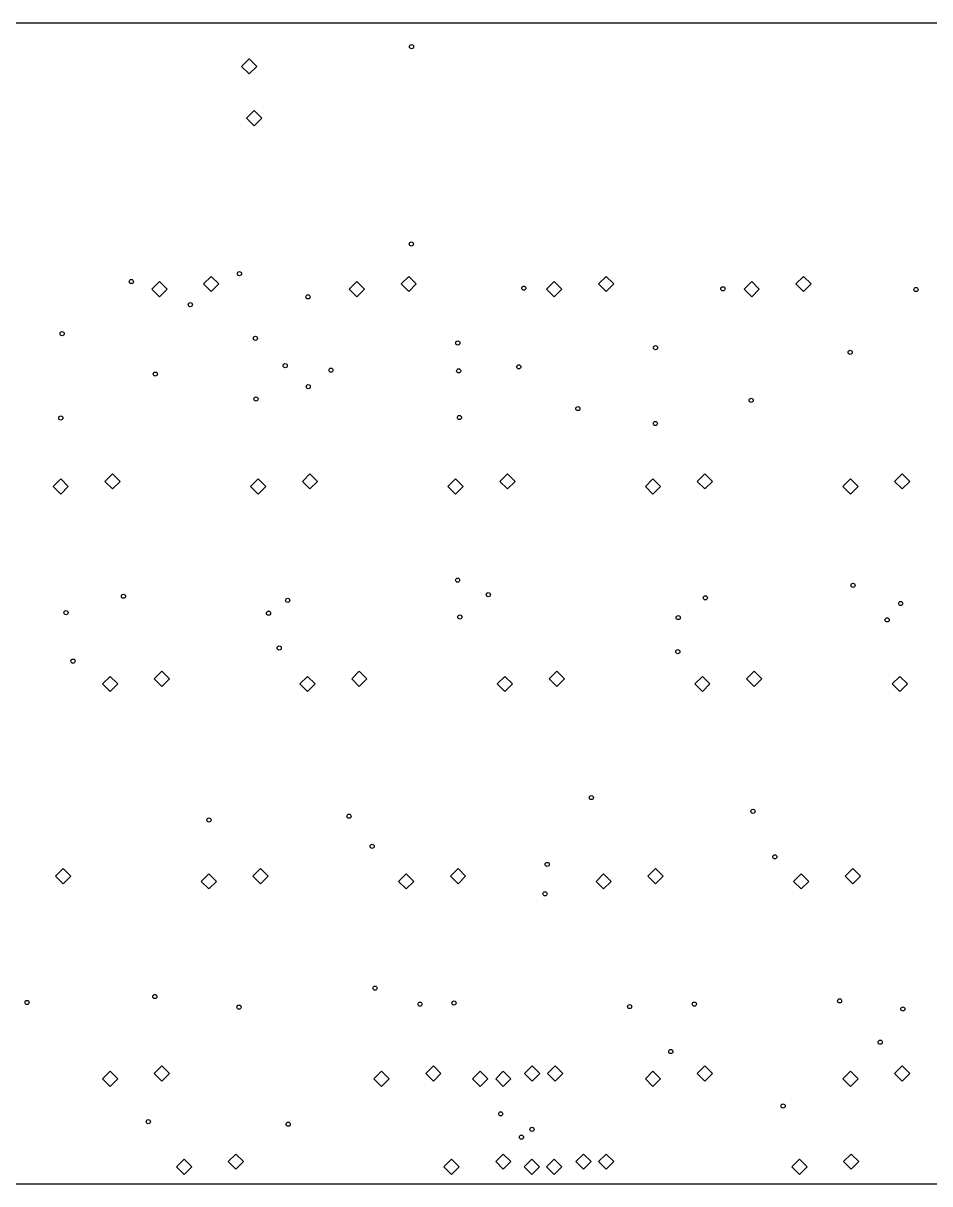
# Model space of a CAD drawing. Extents: x 0.1 to 14.8, y -5.9 to -0.7.
# Drawn here: x 3.659 to 7.102, y -5.157 to -0.748 of the extents above; entities that cross this region are included whole.
import ezdxf

# ---------------------------------------------------------------- set-up
doc = ezdxf.new("R2010")
doc.units = 0
doc.header["$MEASUREMENT"] = 0
doc.layers.add('BLACK', color=7, linetype='CONTINUOUS')

msp = doc.modelspace()

# ---------------------------------------------------------------- linework, layer by layer
at = {"layer": 'BLACK', "linetype": 'CONTINUOUS'}
for p, q in [((12.0866, -0.748031), (2.83465, -0.748031)), ((4.51654, -0.883071), (4.4876, -0.912008)), ((4.4876, -0.912008), (4.51654, -0.940945)), ((4.54547, -0.912008), (4.51654, -0.883071)), ((4.51654, -0.940945), (4.54547, -0.912008)), ((4.53622, -1.07992), (4.50728, -1.10886)), ((4.56516, -1.10886), (4.53622, -1.07992)), ((4.50728, -1.10886), (4.53622, -1.1378)), ((4.53622, -1.1378), (4.56516, -1.10886)), ((4.37283, -1.70984), (4.3439, -1.73878)), ((4.40177, -1.73878), (4.37283, -1.70984)), ((5.12283, -1.70984), (5.0939, -1.73878)), ((5.15177, -1.73878), (5.12283, -1.70984)), ((5.87283, -1.70984), (5.8439, -1.73878)), ((5.90177, -1.73878), (5.87283, -1.70984)), ((6.62283, -1.70984), (6.5939, -1.73878)), ((6.65177, -1.73878), (6.62283, -1.70984)), ((4.17598, -1.72953), (4.14705, -1.75846)), ((4.14705, -1.75846), (4.17598, -1.7874)), ((4.20492, -1.75846), (4.17598, -1.72953)), ((4.17598, -1.7874), (4.20492, -1.75846)), ((4.3439, -1.73878), (4.37283, -1.76772)), ((4.37283, -1.76772), (4.40177, -1.73878)), ((4.92598, -1.72953), (4.89705, -1.75846)), ((4.89705, -1.75846), (4.92598, -1.7874)), ((4.95492, -1.75846), (4.92598, -1.72953)), ((4.92598, -1.7874), (4.95492, -1.75846)), ((5.0939, -1.73878), (5.12283, -1.76772)), ((5.12283, -1.76772), (5.15177, -1.73878)), ((5.67598, -1.72953), (5.64705, -1.75846)), ((5.64705, -1.75846), (5.67598, -1.7874)), ((5.70492, -1.75846), (5.67598, -1.72953)), ((5.67598, -1.7874), (5.70492, -1.75846)), ((5.8439, -1.73878), (5.87283, -1.76772)), ((5.87283, -1.76772), (5.90177, -1.73878)), ((6.42598, -1.72953), (6.39705, -1.75846)), ((6.39705, -1.75846), (6.42598, -1.7874)), ((6.45492, -1.75846), (6.42598, -1.72953)), ((6.42598, -1.7874), (6.45492, -1.75846)), ((6.5939, -1.73878), (6.62283, -1.76772)), ((6.62283, -1.76772), (6.65177, -1.73878)), ((3.99783, -2.45984), (3.9689, -2.48878)), ((4.02677, -2.48878), (3.99783, -2.45984)), ((4.74783, -2.45984), (4.7189, -2.48878)), ((4.77677, -2.48878), (4.74783, -2.45984)), ((5.49783, -2.45984), (5.4689, -2.48878)), ((5.52677, -2.48878), (5.49783, -2.45984)), ((6.24783, -2.45984), (6.2189, -2.48878)), ((6.27677, -2.48878), (6.24783, -2.45984)), ((6.99783, -2.45984), (6.9689, -2.48878)), ((7.02677, -2.48878), (6.99783, -2.45984)), ((3.80098, -2.47953), (3.77205, -2.50846)), ((3.77205, -2.50846), (3.80098, -2.5374)), ((3.82992, -2.50846), (3.80098, -2.47953)), ((3.80098, -2.5374), (3.82992, -2.50846)), ((3.9689, -2.48878), (3.99783, -2.51772)), ((3.99783, -2.51772), (4.02677, -2.48878)), ((4.55098, -2.47953), (4.52205, -2.50846)), ((4.52205, -2.50846), (4.55098, -2.5374)), ((4.57992, -2.50846), (4.55098, -2.47953)), ((4.55098, -2.5374), (4.57992, -2.50846)), ((4.7189, -2.48878), (4.74783, -2.51772)), ((4.74783, -2.51772), (4.77677, -2.48878)), ((5.30098, -2.47953), (5.27205, -2.50846)), ((5.27205, -2.50846), (5.30098, -2.5374)), ((5.32992, -2.50846), (5.30098, -2.47953)), ((5.30098, -2.5374), (5.32992, -2.50846)), ((5.4689, -2.48878), (5.49783, -2.51772)), ((5.49783, -2.51772), (5.52677, -2.48878)), ((6.05098, -2.47953), (6.02205, -2.50846)), ((6.02205, -2.50846), (6.05098, -2.5374)), ((6.07992, -2.50846), (6.05098, -2.47953)), ((6.05098, -2.5374), (6.07992, -2.50846)), ((6.2189, -2.48878), (6.24783, -2.51772)), ((6.24783, -2.51772), (6.27677, -2.48878)), ((6.80098, -2.47953), (6.77205, -2.50846)), ((6.77205, -2.50846), (6.80098, -2.5374)), ((6.82992, -2.50846), (6.80098, -2.47953)), ((6.80098, -2.5374), (6.82992, -2.50846)), ((6.9689, -2.48878), (6.99783, -2.51772)), ((6.99783, -2.51772), (7.02677, -2.48878)), ((4.18533, -3.20984), (4.1564, -3.23878)), ((4.21427, -3.23878), (4.18533, -3.20984)), ((4.93533, -3.20984), (4.9064, -3.23878)), ((4.96427, -3.23878), (4.93533, -3.20984)), ((5.68533, -3.20984), (5.6564, -3.23878)), ((5.71427, -3.23878), (5.68533, -3.20984)), ((6.43533, -3.20984), (6.4064, -3.23878)), ((6.46427, -3.23878), (6.43533, -3.20984)), ((3.98848, -3.22953), (3.95955, -3.25846)), ((3.95955, -3.25846), (3.98848, -3.2874)), ((4.01742, -3.25846), (3.98848, -3.22953)), ((3.98848, -3.2874), (4.01742, -3.25846)), ((4.1564, -3.23878), (4.18533, -3.26772)), ((4.18533, -3.26772), (4.21427, -3.23878)), ((4.73848, -3.22953), (4.70955, -3.25846)), ((4.70955, -3.25846), (4.73848, -3.2874)), ((4.76742, -3.25846), (4.73848, -3.22953)), ((4.73848, -3.2874), (4.76742, -3.25846)), ((4.9064, -3.23878), (4.93533, -3.26772)), ((4.93533, -3.26772), (4.96427, -3.23878)), ((5.48848, -3.22953), (5.45955, -3.25846)), ((5.45955, -3.25846), (5.48848, -3.2874)), ((5.51742, -3.25846), (5.48848, -3.22953)), ((5.48848, -3.2874), (5.51742, -3.25846)), ((5.6564, -3.23878), (5.68533, -3.26772)), ((5.68533, -3.26772), (5.71427, -3.23878)), ((6.23848, -3.22953), (6.20955, -3.25846)), ((6.20955, -3.25846), (6.23848, -3.2874)), ((6.26742, -3.25846), (6.23848, -3.22953)), ((6.23848, -3.2874), (6.26742, -3.25846)), ((6.4064, -3.23878), (6.43533, -3.26772)), ((6.43533, -3.26772), (6.46427, -3.23878)), ((6.98848, -3.22953), (6.95955, -3.25846)), ((6.95955, -3.25846), (6.98848, -3.2874)), ((7.01742, -3.25846), (6.98848, -3.22953)), ((6.98848, -3.2874), (7.01742, -3.25846)), ((3.81033, -3.95984), (3.7814, -3.98878)), ((3.83927, -3.98878), (3.81033, -3.95984)), ((4.56033, -3.95984), (4.5314, -3.98878)), ((4.58927, -3.98878), (4.56033, -3.95984)), ((5.31033, -3.95984), (5.2814, -3.98878)), ((5.33927, -3.98878), (5.31033, -3.95984)), ((6.06033, -3.95984), (6.0314, -3.98878)), ((6.08927, -3.98878), (6.06033, -3.95984)), ((6.81033, -3.95984), (6.7814, -3.98878)), ((6.83927, -3.98878), (6.81033, -3.95984)), ((3.7814, -3.98878), (3.81033, -4.01772)), ((3.81033, -4.01772), (3.83927, -3.98878)), ((4.36348, -3.97953), (4.33455, -4.00846)), ((4.33455, -4.00846), (4.36348, -4.0374)), ((4.39242, -4.00846), (4.36348, -3.97953)), ((4.36348, -4.0374), (4.39242, -4.00846)), ((4.5314, -3.98878), (4.56033, -4.01772)), ((4.56033, -4.01772), (4.58927, -3.98878)), ((5.11348, -3.97953), (5.08455, -4.00846)), ((5.08455, -4.00846), (5.11348, -4.0374)), ((5.14242, -4.00846), (5.11348, -3.97953)), ((5.11348, -4.0374), (5.14242, -4.00846)), ((5.2814, -3.98878), (5.31033, -4.01772)), ((5.31033, -4.01772), (5.33927, -3.98878)), ((5.86348, -3.97953), (5.83455, -4.00846)), ((5.83455, -4.00846), (5.86348, -4.0374)), ((5.89242, -4.00846), (5.86348, -3.97953)), ((5.86348, -4.0374), (5.89242, -4.00846)), ((6.0314, -3.98878), (6.06033, -4.01772)), ((6.06033, -4.01772), (6.08927, -3.98878)), ((6.61348, -3.97953), (6.58455, -4.00846)), ((6.58455, -4.00846), (6.61348, -4.0374)), ((6.64242, -4.00846), (6.61348, -3.97953)), ((6.61348, -4.0374), (6.64242, -4.00846)), ((6.7814, -3.98878), (6.81033, -4.01772)), ((6.81033, -4.01772), (6.83927, -3.98878)), ((4.18533, -4.70984), (4.1564, -4.73878)), ((4.21427, -4.73878), (4.18533, -4.70984)), ((5.21658, -4.70984), (5.18765, -4.73878)), ((5.24552, -4.73878), (5.21658, -4.70984)), ((5.59158, -4.70984), (5.56265, -4.73878)), ((5.62052, -4.73878), (5.59158, -4.70984)), ((5.67913, -4.70984), (5.6502, -4.73878)), ((5.70807, -4.73878), (5.67913, -4.70984)), ((6.24783, -4.70984), (6.2189, -4.73878)), ((6.27677, -4.73878), (6.24783, -4.70984)), ((6.99783, -4.70984), (6.9689, -4.73878)), ((7.02677, -4.73878), (6.99783, -4.70984)), ((3.98848, -4.72953), (3.95955, -4.75846)), ((3.95955, -4.75846), (3.98848, -4.7874)), ((4.01742, -4.75846), (3.98848, -4.72953)), ((3.98848, -4.7874), (4.01742, -4.75846)), ((4.1564, -4.73878), (4.18533, -4.76772)), ((4.18533, -4.76772), (4.21427, -4.73878)), ((5.01973, -4.72953), (4.9908, -4.75846)), ((4.9908, -4.75846), (5.01973, -4.7874)), ((5.04867, -4.75846), (5.01973, -4.72953)), ((5.01973, -4.7874), (5.04867, -4.75846)), ((5.18765, -4.73878), (5.21658, -4.76772)), ((5.21658, -4.76772), (5.24552, -4.73878)), ((5.39473, -4.72953), (5.3658, -4.75846)), ((5.3658, -4.75846), (5.39473, -4.7874)), ((5.42367, -4.75846), (5.39473, -4.72953)), ((5.39473, -4.7874), (5.42367, -4.75846)), ((5.48228, -4.72953), (5.45335, -4.75846)), ((5.45335, -4.75846), (5.48228, -4.7874)), ((5.51122, -4.75846), (5.48228, -4.72953)), ((5.48228, -4.7874), (5.51122, -4.75846)), ((5.56265, -4.73878), (5.59158, -4.76772)), ((5.59158, -4.76772), (5.62052, -4.73878)), ((5.6502, -4.73878), (5.67913, -4.76772)), ((5.67913, -4.76772), (5.70807, -4.73878)), ((6.05098, -4.72953), (6.02205, -4.75846)), ((6.02205, -4.75846), (6.05098, -4.7874)), ((6.07992, -4.75846), (6.05098, -4.72953)), ((6.05098, -4.7874), (6.07992, -4.75846)), ((6.2189, -4.73878), (6.24783, -4.76772)), ((6.24783, -4.76772), (6.27677, -4.73878)), ((6.80098, -4.72953), (6.77205, -4.75846)), ((6.77205, -4.75846), (6.80098, -4.7874)), ((6.82992, -4.75846), (6.80098, -4.72953)), ((6.80098, -4.7874), (6.82992, -4.75846)), ((6.9689, -4.73878), (6.99783, -4.76772)), ((6.99783, -4.76772), (7.02677, -4.73878)), ((4.26973, -5.06417), (4.2408, -5.09311)), ((4.29867, -5.09311), (4.26973, -5.06417)), ((4.46658, -5.04449), (4.43765, -5.07343)), ((4.49552, -5.07343), (4.46658, -5.04449)), ((5.28543, -5.06417), (5.2565, -5.09311)), ((5.31437, -5.09311), (5.28543, -5.06417)), ((5.48228, -5.04449), (5.45335, -5.07343)), ((5.51122, -5.07343), (5.48228, -5.04449)), ((5.59055, -5.06417), (5.56161, -5.09311)), ((5.61949, -5.09311), (5.59055, -5.06417)), ((5.67598, -5.06417), (5.64705, -5.09311)), ((5.70492, -5.09311), (5.67598, -5.06417)), ((5.7874, -5.04449), (5.75846, -5.07343)), ((5.81634, -5.07343), (5.7874, -5.04449)), ((5.87283, -5.04449), (5.8439, -5.07343)), ((5.90177, -5.07343), (5.87283, -5.04449)), ((6.60728, -5.06417), (6.57835, -5.09311)), ((6.63622, -5.09311), (6.60728, -5.06417)), ((6.80413, -5.04449), (6.7752, -5.07343)), ((6.83307, -5.07343), (6.80413, -5.04449)), ((4.2408, -5.09311), (4.26973, -5.12205)), ((4.26973, -5.12205), (4.29867, -5.09311)), ((4.43765, -5.07343), (4.46658, -5.10236)), ((4.46658, -5.10236), (4.49552, -5.07343)), ((5.2565, -5.09311), (5.28543, -5.12205)), ((5.28543, -5.12205), (5.31437, -5.09311)), ((5.45335, -5.07343), (5.48228, -5.10236)), ((5.48228, -5.10236), (5.51122, -5.07343)), ((5.56161, -5.09311), (5.59055, -5.12205)), ((5.59055, -5.12205), (5.61949, -5.09311)), ((5.64705, -5.09311), (5.67598, -5.12205)), ((5.67598, -5.12205), (5.70492, -5.09311)), ((5.75846, -5.07343), (5.7874, -5.10236)), ((5.7874, -5.10236), (5.81634, -5.07343)), ((5.8439, -5.07343), (5.87283, -5.10236)), ((5.87283, -5.10236), (5.90177, -5.07343)), ((6.57835, -5.09311), (6.60728, -5.12205)), ((6.60728, -5.12205), (6.63622, -5.09311)), ((6.7752, -5.07343), (6.80413, -5.10236)), ((6.80413, -5.10236), (6.83307, -5.07343)), ((0.275591, -5.15748), (14.6457, -5.15748))]:
    msp.add_line(p, q, dxfattribs=at)
at = {"layer": 'BLACK'}
for centre in [(5.13386, -0.837402), (5.13268, -1.58701), (4.47992, -1.69961), (4.06929, -1.72953), (5.56024, -1.75472), (6.31654, -1.75709), (7.05, -1.76), (4.74055, -1.7878), (4.29331, -1.81715), (3.8063, -1.92734), (4.54055, -1.94506), (5.30945, -1.96278), (6.06063, -1.98049), (6.8, -1.99821), (4.65394, -2.04921), (4.82756, -2.06614), (5.31299, -2.0689), (5.54134, -2.05354), (4.16024, -2.0811), (4.74134, -2.12913), (4.54291, -2.17598), (5.76575, -2.2122), (6.42402, -2.18071), (3.80118, -2.24803), (5.31575, -2.24606), (6.05984, -2.2689), (5.30866, -2.86417), (6.81102, -2.88386), (4.03937, -2.9252), (4.66339, -2.94094), (5.4252, -2.91929), (6.25, -2.9311), (6.99213, -2.95276), (3.82126, -2.9878), (4.59055, -2.98976), (5.31732, -3.00394), (6.14685, -3.0063), (6.94055, -3.01496), (4.6311, -3.12205), (6.14528, -3.13583), (3.84764, -3.17165), (5.81693, -3.69016), (6.4311, -3.74213), (4.36457, -3.7752), (4.89606, -3.76102), (4.98425, -3.87559), (6.51378, -3.91535), (5.64921, -3.94409), (5.64055, -4.05591), (4.99488, -4.41417), (4.15866, -4.44606), (3.67323, -4.4685), (4.47835, -4.48622), (5.16555, -4.475), (5.29528, -4.47087), (5.9626, -4.48425), (6.20827, -4.4748), (6.75984, -4.4626), (7, -4.49331), (6.91417, -4.61969), (6.1185, -4.65512), (5.47244, -4.89173), (6.54528, -4.8622), (4.13386, -4.92126), (4.66535, -4.9311), (5.55118, -4.98031), (5.59158, -4.95079)]:
    msp.add_circle(centre, 0.007874, dxfattribs=at)

doc.saveas('drawing.dxf')
